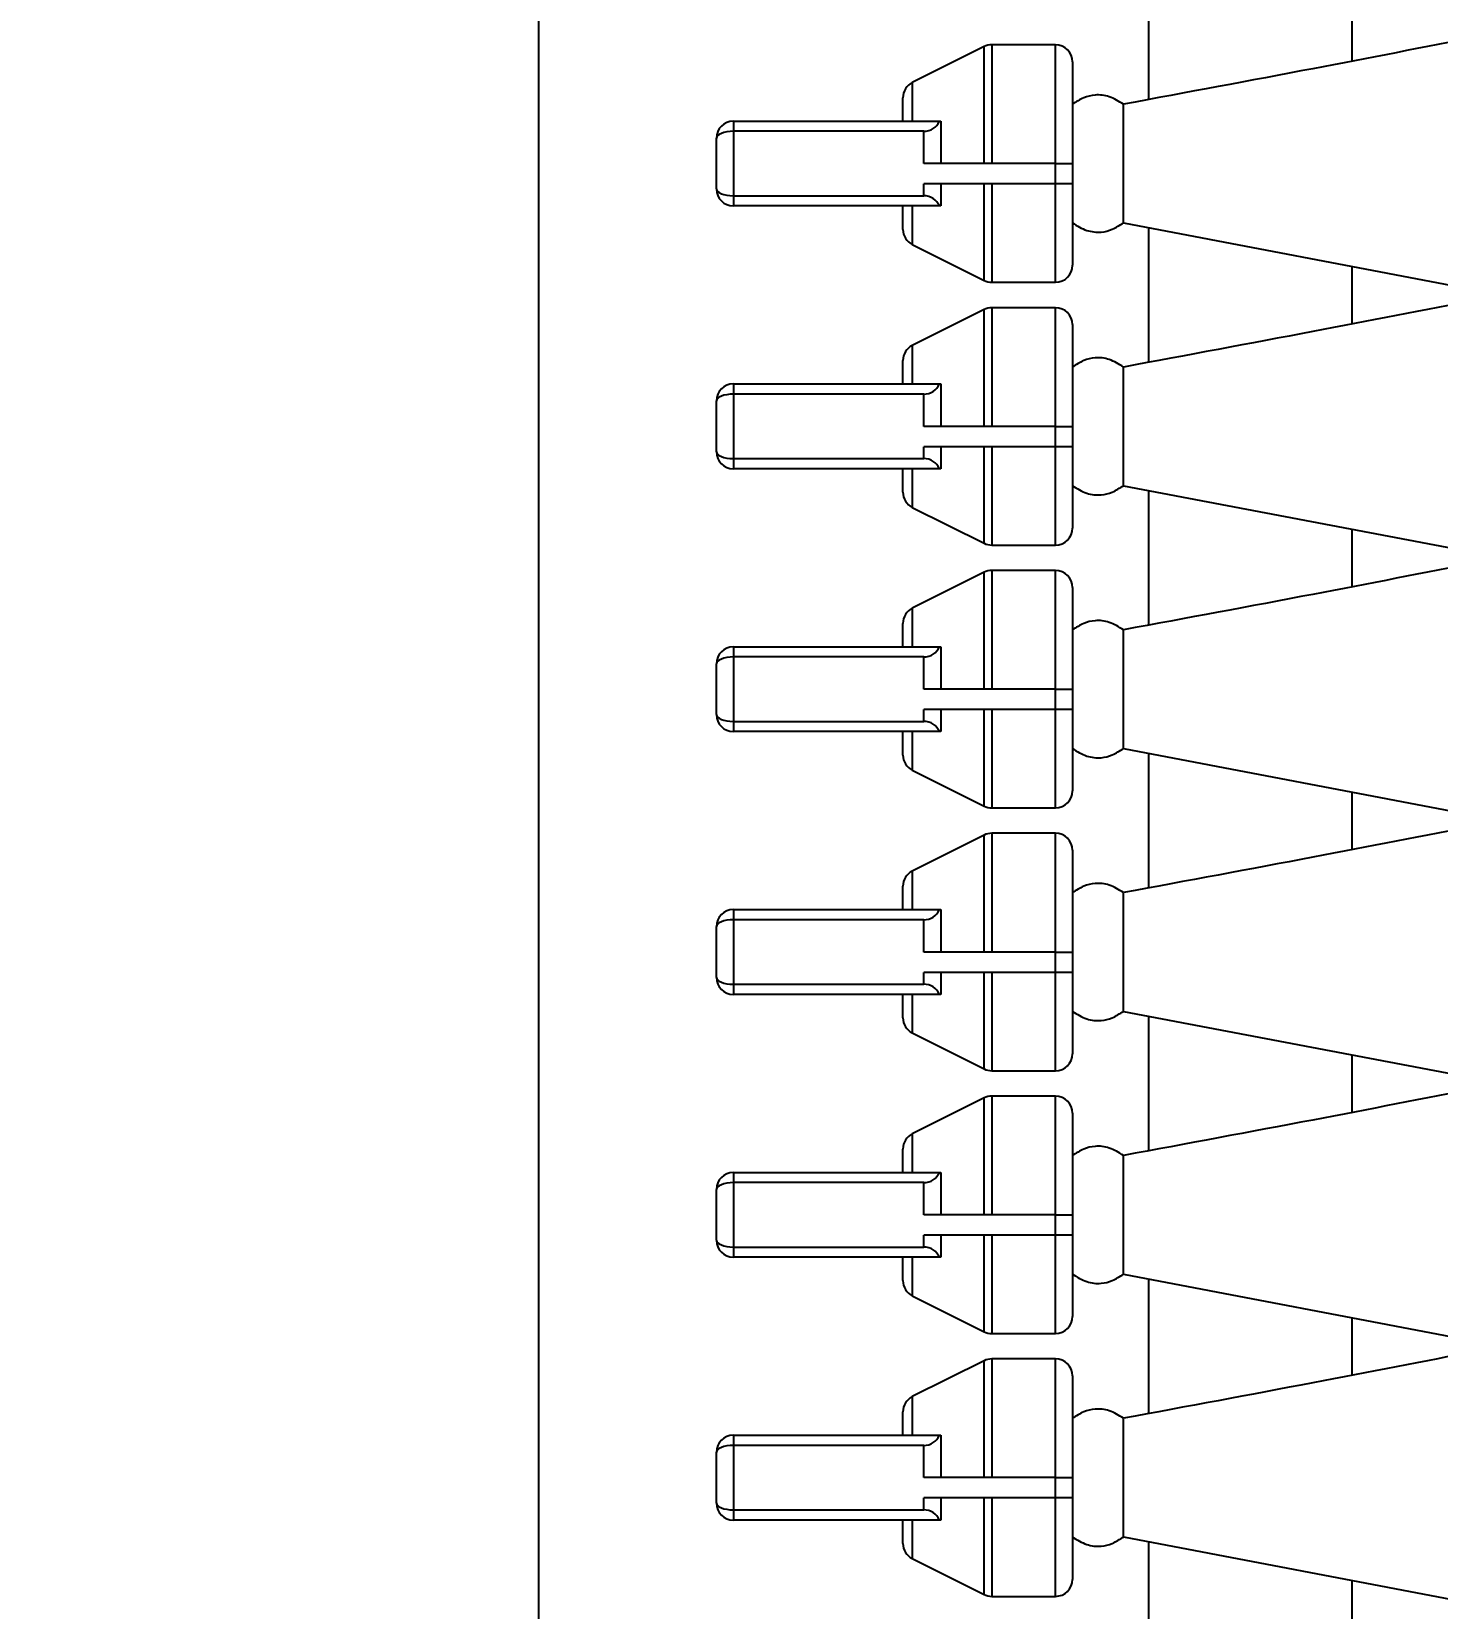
# Model space of a CAD drawing. Header units: millimetres. Extents: x 10 to 584, y 10 to 410.
# Drawn here: x 77.372 to 80.136, y 306.988 to 310.088 of the extents above; entities that cross this region are included whole.
import ezdxf

# ---------------------------------------------------------------- set-up
doc = ezdxf.new("R2010")
doc.units = ezdxf.units.MM
doc.layers.add('2', color=1, linetype='Continuous')
doc.styles.add('SLDTEXTSTYLE0', font='TXT', dxfattribs={"width": 0.7})
doc.dimstyles.new('SLDDIMSTYLE0', dxfattribs={"dimtxt": 3.5, "dimasz": 3.5, "dimexe": 0, "dimexo": 0.0625, "dimgap": 0.875, "dimtad": 1, "dimlfac": 15, "dimrnd": 1e-09, "dimzin": 12, "dimdsep": 46, "dimtxsty": 'SLDTEXTSTYLE0', "dimsah": 1, "dimcen": 0.09, "dimadec": 0, "dimazin": 3, "dimtfac": 1, "dimtofl": 0, "dimtmove": 0, "dimatfit": 3, "dimfxl": 0, "dimfrac": 2, "dimtolj": 1, "dimtzin": 12, "dimarcsym": 0})

# ---------------------------------------------------------------- blocks, each defined once
blk = doc.blocks.new('_D')
at = {"layer": '2', "color": 1}
for p, q in [((167.5018, 346.7783), (43.5018, 346.7783)), ((44.5018, 346.7783), (44.5018, 225.845)), ((181.5762, 225.845), (43.5018, 225.845))]:
    blk.add_line(p, q, dxfattribs=at)
for points in [[(44.5018, 346.7783), (43.9634, 343.2783), (45.0403, 343.2783)], [(44.5018, 225.845), (45.0403, 229.345), (43.9634, 229.345)]]:
    blk.add_solid(points, dxfattribs=at)
at = {"layer": '2', "color": 1, "insert": (39.9901, 278.6627), "char_height": 3.5, "attachment_point": 1, "rotation": 90, "style": 'SLDTEXTSTYLE0'}
blk.add_mtext('1814', dxfattribs=at)

msp = doc.modelspace()

# ---------------------------------------------------------------- linework, layer by layer
at = {"color": 7, "linetype": 'Continuous', "lineweight": 25}
for p, q in [((78.36849, 314.51165), (78.36849, 304.51165)), ((79.56849, 309.95435), (79.56849, 310.2188)), ((79.96849, 310.02977), (79.96849, 310.1427)), ((79.24479, 310.05813), (79.10359, 309.98753)), ((79.38516, 310.06165), (79.25969, 310.06165)), ((79.41849, 310.02831), (79.41849, 309.82831)), ((79.08516, 309.91165), (79.08516, 309.95771)), ((78.75183, 309.91165), (78.75183, 309.89165)), ((78.75183, 309.91165), (79.1568, 309.91165)), ((79.1568, 309.91165), (79.15934, 309.91165)), ((79.15934, 309.91165), (79.15958, 309.91145)), ((79.15958, 309.91145), (79.15958, 309.82831)), ((78.71849, 309.87784), (78.71849, 309.87831)), ((78.71849, 309.77879), (78.71849, 309.87784)), ((78.75183, 309.89165), (78.75183, 309.76498)), ((79.12625, 309.89165), (78.75183, 309.89165)), ((79.12625, 309.82831), (79.12625, 309.89165)), ((79.38516, 309.82831), (79.12625, 309.82831)), ((79.38516, 309.78831), (79.38516, 309.82831)), ((79.38516, 309.82831), (79.41849, 309.82831)), ((79.41849, 309.82831), (79.41849, 309.78831)), ((79.12625, 309.76498), (79.12625, 309.78831)), ((79.38516, 309.78831), (79.12625, 309.78831)), ((79.15958, 309.78831), (79.15958, 309.74518)), ((79.41849, 309.78831), (79.38516, 309.78831)), ((79.41849, 309.78831), (79.41849, 309.62831)), ((78.71849, 309.77831), (78.71849, 309.77879)), ((78.75183, 309.76498), (79.12625, 309.76498)), ((78.75183, 309.76498), (78.75183, 309.74498)), ((79.1568, 309.74498), (78.75183, 309.74498)), ((79.08516, 309.69892), (79.08516, 309.74498)), ((79.15934, 309.74498), (79.1568, 309.74498)), ((79.15958, 309.74518), (79.15934, 309.74498)), ((79.51849, 309.71165), (80.21849, 309.57847)), ((79.56849, 309.43768), (79.56849, 309.70214)), ((79.10359, 309.6691), (79.24479, 309.5985)), ((79.96849, 309.5131), (79.96849, 309.62604)), ((79.25969, 309.59498), (79.38516, 309.59498)), ((79.24479, 309.54146), (79.10359, 309.47086)), ((79.38516, 309.54498), (79.25969, 309.54498)), ((79.41849, 309.51165), (79.41849, 309.31165)), ((79.08516, 309.39498), (79.08516, 309.44105)), ((78.75183, 309.39498), (78.75183, 309.37498)), ((78.75183, 309.39498), (79.1568, 309.39498)), ((79.1568, 309.39498), (79.15934, 309.39498)), ((79.15934, 309.39498), (79.15958, 309.39478)), ((79.15958, 309.39478), (79.15958, 309.31165)), ((78.71849, 309.36117), (78.71849, 309.36165)), ((78.71849, 309.26212), (78.71849, 309.36117)), ((78.75183, 309.37498), (78.75183, 309.24831)), ((79.12625, 309.37498), (78.75183, 309.37498)), ((79.12625, 309.31165), (79.12625, 309.37498)), ((79.38516, 309.31165), (79.12625, 309.31165)), ((79.38516, 309.27165), (79.38516, 309.31165)), ((79.38516, 309.31165), (79.41849, 309.31165)), ((79.41849, 309.31165), (79.41849, 309.27165)), ((78.71849, 309.26165), (78.71849, 309.26212)), ((79.12625, 309.24831), (79.12625, 309.27165)), ((79.38516, 309.27165), (79.12625, 309.27165)), ((79.15958, 309.27165), (79.15958, 309.22852)), ((79.41849, 309.27165), (79.38516, 309.27165)), ((79.41849, 309.27165), (79.41849, 309.11165)), ((78.75183, 309.24831), (78.75183, 309.22831)), ((78.75183, 309.24831), (79.12625, 309.24831)), ((79.1568, 309.22831), (78.75183, 309.22831)), ((79.08516, 309.18225), (79.08516, 309.22831)), ((79.15934, 309.22831), (79.1568, 309.22831)), ((79.15958, 309.22852), (79.15934, 309.22831)), ((79.51849, 309.19498), (80.21849, 309.06181)), ((79.56849, 308.92101), (79.56849, 309.18547)), ((79.10359, 309.15243), (79.24479, 309.08183)), ((79.96849, 308.99643), (79.96849, 309.10937)), ((79.25969, 309.07831), (79.38516, 309.07831)), ((79.24479, 309.02479), (79.10359, 308.95419)), ((79.38516, 309.02831), (79.25969, 309.02831)), ((79.41849, 308.99498), (79.41849, 308.79498)), ((79.08516, 308.87831), (79.08516, 308.92438)), ((78.75183, 308.87831), (78.75183, 308.85831)), ((78.75183, 308.87831), (79.1568, 308.87831)), ((79.12625, 308.85831), (78.75183, 308.85831)), ((78.75183, 308.85831), (78.75183, 308.73165)), ((79.12625, 308.79498), (79.12625, 308.85831)), ((79.1568, 308.87831), (79.15934, 308.87831)), ((79.15934, 308.87831), (79.15958, 308.87811)), ((79.15958, 308.87811), (79.15958, 308.79498)), ((78.71849, 308.84451), (78.71849, 308.84498)), ((78.71849, 308.74545), (78.71849, 308.84451)), ((79.38516, 308.79498), (79.12625, 308.79498)), ((79.38516, 308.75498), (79.38516, 308.79498)), ((79.38516, 308.79498), (79.41849, 308.79498)), ((79.41849, 308.79498), (79.41849, 308.75498)), ((78.71849, 308.74498), (78.71849, 308.74545)), ((78.75183, 308.73165), (78.75183, 308.71165)), ((78.75183, 308.73165), (79.12625, 308.73165)), ((79.12625, 308.73165), (79.12625, 308.75498)), ((79.38516, 308.75498), (79.12625, 308.75498)), ((79.15958, 308.75498), (79.15958, 308.71185)), ((79.41849, 308.75498), (79.38516, 308.75498)), ((79.41849, 308.75498), (79.41849, 308.59498)), ((79.1568, 308.71165), (78.75183, 308.71165)), ((79.08516, 308.66558), (79.08516, 308.71165)), ((79.15934, 308.71165), (79.1568, 308.71165)), ((79.15958, 308.71185), (79.15934, 308.71165)), ((79.51849, 308.67832), (80.21849, 308.54514)), ((79.56849, 308.40435), (79.56849, 308.6688)), ((79.10359, 308.63577), (79.24479, 308.56517)), ((79.96849, 308.47977), (79.96849, 308.5927)), ((79.25969, 308.56165), (79.38516, 308.56165)), ((79.24479, 308.50813), (79.10359, 308.43753)), ((79.38516, 308.51165), (79.25969, 308.51165)), ((79.41849, 308.47831), (79.41849, 308.27831)), ((79.08516, 308.36165), (79.08516, 308.40771)), ((78.75183, 308.36165), (78.75183, 308.34165)), ((78.75183, 308.36165), (79.1568, 308.36165)), ((79.1568, 308.36165), (79.15934, 308.36165)), ((79.15934, 308.36165), (79.15958, 308.36145)), ((79.15958, 308.36145), (79.15958, 308.27831)), ((78.71849, 308.32784), (78.71849, 308.32831)), ((78.71849, 308.22879), (78.71849, 308.32784)), ((78.75183, 308.34165), (78.75183, 308.21498)), ((79.12625, 308.34165), (78.75183, 308.34165)), ((79.12625, 308.27831), (79.12625, 308.34165)), ((79.38516, 308.27831), (79.12625, 308.27831)), ((79.38516, 308.23831), (79.38516, 308.27831)), ((79.38516, 308.27831), (79.41849, 308.27831)), ((79.41849, 308.27831), (79.41849, 308.23831)), ((79.38516, 308.23831), (79.12625, 308.23831)), ((79.12625, 308.21498), (79.12625, 308.23831)), ((79.15958, 308.23831), (79.15958, 308.19518)), ((79.41849, 308.23831), (79.38516, 308.23831)), ((79.41849, 308.23831), (79.41849, 308.07831)), ((78.71849, 308.22831), (78.71849, 308.22879)), ((78.75183, 308.21498), (79.12625, 308.21498)), ((78.75183, 308.21498), (78.75183, 308.19498)), ((79.1568, 308.19498), (78.75183, 308.19498)), ((79.08516, 308.14892), (79.08516, 308.19498)), ((79.15934, 308.19498), (79.1568, 308.19498)), ((79.15958, 308.19518), (79.15934, 308.19498)), ((79.51849, 308.16165), (80.21849, 308.02847)), ((79.56849, 307.88768), (79.56849, 308.15214)), ((79.10359, 308.1191), (79.24479, 308.0485)), ((79.96849, 307.9631), (79.96849, 308.07604)), ((79.25969, 308.04498), (79.38516, 308.04498)), ((79.24479, 307.99146), (79.10359, 307.92086)), ((79.38516, 307.99498), (79.25969, 307.99498)), ((79.41849, 307.96165), (79.41849, 307.76165)), ((79.08516, 307.84498), (79.08516, 307.89105)), ((78.75183, 307.84498), (78.75183, 307.82498)), ((78.75183, 307.84498), (79.1568, 307.84498)), ((79.1568, 307.84498), (79.15934, 307.84498)), ((79.15934, 307.84498), (79.15958, 307.84478)), ((79.15958, 307.84478), (79.15958, 307.76165)), ((78.71849, 307.81117), (78.71849, 307.81165)), ((78.71849, 307.71212), (78.71849, 307.81117)), ((78.75183, 307.82498), (78.75183, 307.69831)), ((79.12625, 307.82498), (78.75183, 307.82498)), ((79.12625, 307.76165), (79.12625, 307.82498)), ((79.38516, 307.76165), (79.12625, 307.76165)), ((79.38516, 307.72165), (79.38516, 307.76165)), ((79.38516, 307.76165), (79.41849, 307.76165)), ((79.41849, 307.76165), (79.41849, 307.72165)), ((78.71849, 307.71165), (78.71849, 307.71212)), ((79.12625, 307.69831), (79.12625, 307.72165)), ((79.38516, 307.72165), (79.12625, 307.72165)), ((79.15958, 307.72165), (79.15958, 307.67852)), ((79.41849, 307.72165), (79.38516, 307.72165)), ((79.41849, 307.72165), (79.41849, 307.56165)), ((78.75183, 307.69831), (78.75183, 307.67831)), ((78.75183, 307.69831), (79.12625, 307.69831)), ((79.1568, 307.67831), (78.75183, 307.67831)), ((79.08516, 307.63225), (79.08516, 307.67831)), ((79.15934, 307.67831), (79.1568, 307.67831)), ((79.15958, 307.67852), (79.15934, 307.67831)), ((79.51849, 307.64498), (80.21849, 307.51181)), ((79.56849, 307.37101), (79.56849, 307.63547)), ((79.10359, 307.60243), (79.24479, 307.53183)), ((79.96849, 307.44643), (79.96849, 307.55937)), ((79.25969, 307.52831), (79.38516, 307.52831)), ((79.24479, 307.47479), (79.10359, 307.40419)), ((79.38516, 307.47831), (79.25969, 307.47831)), ((79.41849, 307.44498), (79.41849, 307.24498)), ((79.08516, 307.32831), (79.08516, 307.37438)), ((78.75183, 307.32831), (78.75183, 307.30831)), ((78.75183, 307.32831), (79.1568, 307.32831)), ((78.75183, 307.30831), (78.75183, 307.18165)), ((79.12625, 307.30831), (78.75183, 307.30831)), ((79.12625, 307.24498), (79.12625, 307.30831)), ((79.1568, 307.32831), (79.15934, 307.32831)), ((79.15934, 307.32831), (79.15958, 307.32811)), ((79.15958, 307.32811), (79.15958, 307.24498)), ((78.71849, 307.29451), (78.71849, 307.29498)), ((78.71849, 307.19545), (78.71849, 307.29451)), ((79.38516, 307.24498), (79.12625, 307.24498)), ((79.38516, 307.20498), (79.38516, 307.24498)), ((79.38516, 307.24498), (79.41849, 307.24498)), ((79.41849, 307.24498), (79.41849, 307.20498)), ((78.71849, 307.19498), (78.71849, 307.19545)), ((78.75183, 307.18165), (78.75183, 307.16165)), ((78.75183, 307.18165), (79.12625, 307.18165)), ((79.12625, 307.18165), (79.12625, 307.20498)), ((79.38516, 307.20498), (79.12625, 307.20498)), ((79.15958, 307.20498), (79.15958, 307.16185)), ((79.41849, 307.20498), (79.38516, 307.20498)), ((79.41849, 307.20498), (79.41849, 307.04498)), ((79.1568, 307.16165), (78.75183, 307.16165)), ((79.08516, 307.11558), (79.08516, 307.16165)), ((79.15934, 307.16165), (79.1568, 307.16165)), ((79.15958, 307.16185), (79.15934, 307.16165)), ((79.51849, 307.12832), (80.21849, 306.99514)), ((79.56849, 306.85435), (79.56849, 307.1188)), ((79.10359, 307.08577), (79.24479, 307.01517)), ((79.96849, 306.92977), (79.96849, 307.0427)), ((79.25969, 307.01165), (79.38516, 307.01165))]:
    msp.add_line(p, q, dxfattribs=at)
at = {"color": 59, "linetype": 'Continuous', "lineweight": 25}
for p, q in [((79.24479, 309.82831), (79.24479, 310.05813)), ((79.25969, 310.06165), (79.25969, 309.82831)), ((79.38516, 309.82831), (79.38516, 310.06165)), ((79.10359, 309.98753), (79.10359, 309.91165)), ((79.24479, 309.5985), (79.24479, 309.78831)), ((79.25969, 309.78831), (79.25969, 309.59498)), ((79.38516, 309.59498), (79.38516, 309.78831)), ((79.10359, 309.74498), (79.10359, 309.6691)), ((79.24479, 309.31165), (79.24479, 309.54146)), ((79.25969, 309.54498), (79.25969, 309.31165)), ((79.38516, 309.31165), (79.38516, 309.54498)), ((79.10359, 309.47086), (79.10359, 309.39498)), ((79.24479, 309.08183), (79.24479, 309.27165)), ((79.25969, 309.27165), (79.25969, 309.07831)), ((79.38516, 309.07831), (79.38516, 309.27165)), ((79.10359, 309.22831), (79.10359, 309.15243)), ((79.24479, 308.79498), (79.24479, 309.02479)), ((79.25969, 309.02831), (79.25969, 308.79498)), ((79.38516, 308.79498), (79.38516, 309.02831)), ((79.10359, 308.95419), (79.10359, 308.87831)), ((79.24479, 308.56517), (79.24479, 308.75498)), ((79.25969, 308.75498), (79.25969, 308.56165)), ((79.38516, 308.56165), (79.38516, 308.75498)), ((79.10359, 308.71165), (79.10359, 308.63577)), ((79.24479, 308.27831), (79.24479, 308.50813)), ((79.25969, 308.51165), (79.25969, 308.27831)), ((79.38516, 308.27831), (79.38516, 308.51165)), ((79.10359, 308.43753), (79.10359, 308.36165)), ((79.24479, 308.0485), (79.24479, 308.23831)), ((79.25969, 308.23831), (79.25969, 308.04498)), ((79.38516, 308.04498), (79.38516, 308.23831)), ((79.10359, 308.19498), (79.10359, 308.1191)), ((79.24479, 307.76165), (79.24479, 307.99146)), ((79.25969, 307.99498), (79.25969, 307.76165)), ((79.38516, 307.76165), (79.38516, 307.99498)), ((79.10359, 307.92086), (79.10359, 307.84498)), ((79.24479, 307.53183), (79.24479, 307.72165)), ((79.25969, 307.72165), (79.25969, 307.52831)), ((79.38516, 307.52831), (79.38516, 307.72165)), ((79.10359, 307.67831), (79.10359, 307.60243)), ((79.24479, 307.24498), (79.24479, 307.47479)), ((79.25969, 307.47831), (79.25969, 307.24498)), ((79.38516, 307.24498), (79.38516, 307.47831)), ((79.10359, 307.40419), (79.10359, 307.32831)), ((79.24479, 307.01517), (79.24479, 307.20498)), ((79.25969, 307.20498), (79.25969, 307.01165)), ((79.38516, 307.01165), (79.38516, 307.20498)), ((79.10359, 307.16165), (79.10359, 307.08577))]:
    msp.add_line(p, q, dxfattribs=at)
at = {"color": 7, "linetype": 'Continuous', "lineweight": 25}
for centre, start, end in [((79.25969, 310.02831), 90, 116.56505), ((79.38516, 310.02831), 0, 90), ((79.11849, 309.95771), 116.56505, 180), ((78.75183, 309.87831), 90, 180), ((79.12625, 309.92498), 270, 336.42182), ((78.75183, 309.77831), 180, 270), ((79.12625, 309.73165), 23.57818, 90), ((79.11849, 309.69892), 180, 243.43495), ((79.38516, 309.62831), 270, 0), ((79.25969, 309.62831), 243.43495, 270), ((79.25969, 309.51165), 90, 116.56505), ((79.38516, 309.51165), 0, 90), ((79.11849, 309.44105), 116.56505, 180), ((78.75183, 309.36165), 90, 180), ((79.12625, 309.40831), 270, 336.42182), ((78.75183, 309.26165), 180, 270), ((79.12625, 309.21498), 23.57818, 90), ((79.11849, 309.18225), 180, 243.43495), ((79.38516, 309.11165), 270, 0), ((79.25969, 309.11165), 243.43495, 270), ((79.25969, 308.99498), 90, 116.56505), ((79.38516, 308.99498), 0, 90), ((79.11849, 308.92438), 116.56505, 180), ((78.75183, 308.84498), 90, 180), ((79.12625, 308.89165), 270, 336.42182), ((78.75183, 308.74498), 180, 270), ((79.12625, 308.69831), 23.57818, 90), ((79.11849, 308.66558), 180, 243.43495), ((79.38516, 308.59498), 270, 0), ((79.25969, 308.59498), 243.43495, 270), ((79.25969, 308.47831), 90, 116.56505), ((79.38516, 308.47831), 0, 90), ((79.11849, 308.40771), 116.56505, 180), ((78.75183, 308.32831), 90, 180), ((79.12625, 308.37498), 270, 336.42182), ((78.75183, 308.22831), 180, 270), ((79.12625, 308.18165), 23.57818, 90), ((79.11849, 308.14892), 180, 243.43495), ((79.38516, 308.07831), 270, 0), ((79.25969, 308.07831), 243.43495, 270), ((79.25969, 307.96165), 90, 116.56505), ((79.38516, 307.96165), 0, 90), ((79.11849, 307.89105), 116.56505, 180), ((78.75183, 307.81165), 90, 180), ((79.12625, 307.85831), 270, 336.42182), ((78.75183, 307.71165), 180, 270), ((79.12625, 307.66498), 23.57818, 90), ((79.11849, 307.63225), 180, 243.43495), ((79.38516, 307.56165), 270, 0), ((79.25969, 307.56165), 243.43495, 270), ((79.25969, 307.44498), 90, 116.56505), ((79.38516, 307.44498), 0, 90), ((79.11849, 307.37438), 116.56505, 180), ((78.75183, 307.29498), 90, 180), ((79.12625, 307.34165), 270, 336.42182), ((78.75183, 307.19498), 180, 270), ((79.12625, 307.14831), 23.57818, 90), ((79.11849, 307.11558), 180, 243.43495), ((79.38516, 307.04498), 270, 0), ((79.25969, 307.04498), 243.43495, 270)]:
    msp.add_arc(centre, 0.03333, start, end, dxfattribs=at)
for centre, start_param, end_param in [((78.75183, 309.87784), 1.5707963, 3.1415927), ((78.75183, 309.77879), 3.1415927, 4.712389), ((78.75183, 309.36117), 1.5707963, 3.1415927), ((78.75183, 309.26212), 3.1415927, 4.712389), ((78.75183, 308.84451), 1.5707963, 3.1415927), ((78.75183, 308.74545), 3.1415927, 4.712389), ((78.75183, 308.32784), 1.5707963, 3.1415927), ((78.75183, 308.22879), 3.1415927, 4.712389), ((78.75183, 307.81117), 1.5707963, 3.1415927), ((78.75183, 307.71212), 3.1415927, 4.712389), ((78.75183, 307.29451), 1.5707963, 3.1415927), ((78.75183, 307.19545), 3.1415927, 4.712389)]:
    msp.add_ellipse(centre, major_axis=(0.03333, 0), ratio=0.4142136, start_param=start_param, end_param=end_param, dxfattribs=at)
for points, knots in [([(80.21849, 310.07816), (80.10924, 310.05685), (79.87591, 310.01135), (79.64257, 309.96802), (79.51849, 309.94498)], [0, 0, 0, 0, 0.4682335, 1, 1, 1, 1]), ([(79.51849, 309.94498), (79.50955, 309.95067), (79.49261, 309.96145), (79.46439, 309.96462), (79.43928, 309.95833), (79.42568, 309.94959), (79.41849, 309.94498)], [0, 0, 0, 0, 0.2916196, 0.5527069, 0.7637104, 1, 1, 1, 1]), ([(79.51849, 309.82831), (79.51849, 309.8436), (79.51849, 309.87418), (79.51849, 309.91273), (79.51849, 309.93964), (79.51849, 309.94314), (79.51849, 309.94488)], [0, 0, 0, 0, 0.2506994, 0.5013989, 0.7520983, 1, 1, 1, 1]), ([(79.51849, 309.71173), (79.51849, 309.7117), (79.51849, 309.70869), (79.51849, 309.71907), (79.51849, 309.74331), (79.51849, 309.7826), (79.51849, 309.81307), (79.51849, 309.82831)], [0, 0, 0, 0, 0.002411, 0.2518083, 0.5012055, 0.7506028, 1, 1, 1, 1]), ([(79.41849, 309.71165), (79.42758, 309.70596), (79.44473, 309.69524), (79.47303, 309.69199), (79.49804, 309.69827), (79.51143, 309.70703), (79.51849, 309.71165)], [0, 0, 0, 0, 0.2951594, 0.5571246, 0.7666802, 1, 1, 1, 1]), ([(80.21849, 309.56149), (80.10924, 309.54018), (79.87591, 309.49468), (79.64257, 309.45135), (79.51849, 309.42831)], [0, 0, 0, 0, 0.4682335, 1, 1, 1, 1]), ([(79.51849, 309.42831), (79.50955, 309.434), (79.49261, 309.44478), (79.46439, 309.44796), (79.43928, 309.44166), (79.42568, 309.43293), (79.41849, 309.42831)], [0, 0, 0, 0, 0.2916196, 0.5527069, 0.7637104, 1, 1, 1, 1]), ([(79.51849, 309.31165), (79.51849, 309.32694), (79.51849, 309.35751), (79.51849, 309.39607), (79.51849, 309.42297), (79.51849, 309.42647), (79.51849, 309.42821)], [0, 0, 0, 0, 0.2506994, 0.5013989, 0.7520983, 1, 1, 1, 1]), ([(79.51849, 309.19507), (79.51849, 309.19504), (79.51849, 309.19202), (79.51849, 309.2024), (79.51849, 309.22664), (79.51849, 309.26593), (79.51849, 309.29641), (79.51849, 309.31165)], [0, 0, 0, 0, 0.002411, 0.2518083, 0.5012055, 0.7506028, 1, 1, 1, 1]), ([(79.41849, 309.19498), (79.42758, 309.1893), (79.44473, 309.17857), (79.47303, 309.17532), (79.49804, 309.1816), (79.51143, 309.19036), (79.51849, 309.19498)], [0, 0, 0, 0, 0.2951594, 0.5571246, 0.7666802, 1, 1, 1, 1]), ([(80.21849, 309.04482), (80.10924, 309.02352), (79.87591, 308.97802), (79.64257, 308.93469), (79.51849, 308.91165)], [0, 0, 0, 0, 0.4682335, 1, 1, 1, 1]), ([(79.51849, 308.91165), (79.50955, 308.91733), (79.49261, 308.92811), (79.46439, 308.93129), (79.43928, 308.92499), (79.42568, 308.91626), (79.41849, 308.91165)], [0, 0, 0, 0, 0.2916196, 0.5527069, 0.7637104, 1, 1, 1, 1]), ([(79.51849, 308.79498), (79.51849, 308.81027), (79.51849, 308.84084), (79.51849, 308.8794), (79.51849, 308.90631), (79.51849, 308.90981), (79.51849, 308.91155)], [0, 0, 0, 0, 0.2506994, 0.5013989, 0.7520983, 1, 1, 1, 1]), ([(79.51849, 308.6784), (79.51849, 308.67837), (79.51849, 308.67536), (79.51849, 308.68574), (79.51849, 308.70998), (79.51849, 308.74926), (79.51849, 308.77974), (79.51849, 308.79498)], [0, 0, 0, 0, 0.002411, 0.2518083, 0.5012055, 0.7506028, 1, 1, 1, 1]), ([(79.41849, 308.67831), (79.42758, 308.67263), (79.44473, 308.6619), (79.47303, 308.65866), (79.49804, 308.66493), (79.51143, 308.6737), (79.51849, 308.67831)], [0, 0, 0, 0, 0.2951594, 0.5571246, 0.7666802, 1, 1, 1, 1]), ([(80.21849, 308.52816), (80.10924, 308.50685), (79.87591, 308.46135), (79.64257, 308.41802), (79.51849, 308.39498)], [0, 0, 0, 0, 0.4682335, 1, 1, 1, 1]), ([(79.51849, 308.39498), (79.50955, 308.40067), (79.49261, 308.41145), (79.46439, 308.41462), (79.43928, 308.40833), (79.42568, 308.39959), (79.41849, 308.39498)], [0, 0, 0, 0, 0.2916196, 0.5527069, 0.7637104, 1, 1, 1, 1]), ([(79.51849, 308.27831), (79.51849, 308.2936), (79.51849, 308.32418), (79.51849, 308.36273), (79.51849, 308.38964), (79.51849, 308.39314), (79.51849, 308.39488)], [0, 0, 0, 0, 0.2506994, 0.5013989, 0.7520983, 1, 1, 1, 1]), ([(79.51849, 308.16173), (79.51849, 308.1617), (79.51849, 308.15869), (79.51849, 308.16907), (79.51849, 308.19331), (79.51849, 308.2326), (79.51849, 308.26307), (79.51849, 308.27831)], [0, 0, 0, 0, 0.002411, 0.2518083, 0.5012055, 0.7506028, 1, 1, 1, 1]), ([(79.41849, 308.16165), (79.42758, 308.15596), (79.44473, 308.14524), (79.47303, 308.14199), (79.49804, 308.14827), (79.51143, 308.15703), (79.51849, 308.16165)], [0, 0, 0, 0, 0.2951594, 0.5571246, 0.7666802, 1, 1, 1, 1]), ([(80.21849, 308.01149), (80.10924, 307.99018), (79.87591, 307.94468), (79.64257, 307.90135), (79.51849, 307.87831)], [0, 0, 0, 0, 0.4682335, 1, 1, 1, 1]), ([(79.51849, 307.87831), (79.50955, 307.884), (79.49261, 307.89478), (79.46439, 307.89796), (79.43928, 307.89166), (79.42568, 307.88293), (79.41849, 307.87831)], [0, 0, 0, 0, 0.2916196, 0.5527069, 0.7637104, 1, 1, 1, 1]), ([(79.51849, 307.76165), (79.51849, 307.77694), (79.51849, 307.80751), (79.51849, 307.84607), (79.51849, 307.87297), (79.51849, 307.87647), (79.51849, 307.87821)], [0, 0, 0, 0, 0.2506994, 0.5013989, 0.7520983, 1, 1, 1, 1]), ([(79.51849, 307.64507), (79.51849, 307.64504), (79.51849, 307.64202), (79.51849, 307.6524), (79.51849, 307.67664), (79.51849, 307.71593), (79.51849, 307.74641), (79.51849, 307.76165)], [0, 0, 0, 0, 0.002411, 0.2518083, 0.5012055, 0.7506028, 1, 1, 1, 1]), ([(79.41849, 307.64498), (79.42758, 307.6393), (79.44473, 307.62857), (79.47303, 307.62532), (79.49804, 307.6316), (79.51143, 307.64036), (79.51849, 307.64498)], [0, 0, 0, 0, 0.2951594, 0.5571246, 0.7666802, 1, 1, 1, 1]), ([(80.21849, 307.49482), (80.10924, 307.47352), (79.87591, 307.42802), (79.64257, 307.38469), (79.51849, 307.36165)], [0, 0, 0, 0, 0.4682335, 1, 1, 1, 1]), ([(79.51849, 307.36165), (79.50955, 307.36733), (79.49261, 307.37811), (79.46439, 307.38129), (79.43928, 307.37499), (79.42568, 307.36626), (79.41849, 307.36165)], [0, 0, 0, 0, 0.2916196, 0.5527069, 0.7637104, 1, 1, 1, 1]), ([(79.51849, 307.24498), (79.51849, 307.26027), (79.51849, 307.29084), (79.51849, 307.3294), (79.51849, 307.35631), (79.51849, 307.35981), (79.51849, 307.36155)], [0, 0, 0, 0, 0.2506994, 0.5013989, 0.7520983, 1, 1, 1, 1]), ([(79.51849, 307.1284), (79.51849, 307.12837), (79.51849, 307.12536), (79.51849, 307.13574), (79.51849, 307.15998), (79.51849, 307.19926), (79.51849, 307.22974), (79.51849, 307.24498)], [0, 0, 0, 0, 0.002411, 0.2518083, 0.5012055, 0.7506028, 1, 1, 1, 1]), ([(79.41849, 307.12831), (79.42758, 307.12263), (79.44473, 307.1119), (79.47303, 307.10866), (79.49804, 307.11493), (79.51143, 307.1237), (79.51849, 307.12831)], [0, 0, 0, 0, 0.2951594, 0.5571246, 0.7666802, 1, 1, 1, 1])]:
    msp.add_open_spline(points, degree=3, knots=knots, dxfattribs=at)

# ---------------------------------------------------------------- dimensions: what is measured, and where the dimension line sits
at = {"layer": '2', "color": 1}
dim = msp.add_linear_dim(base=(44.50183, 225.84498), p1=(168.50183, 346.77832), p2=(182.57616, 225.84498), angle=90, dimstyle='SLDDIMSTYLE0', dxfattribs=at)
dim.commit()
dim.dimension.update_dxf_attribs({"geometry": '_D', "text_midpoint": (44.50183, 284.48628), "dimtype": 160})

doc.saveas('drawing.dxf')
